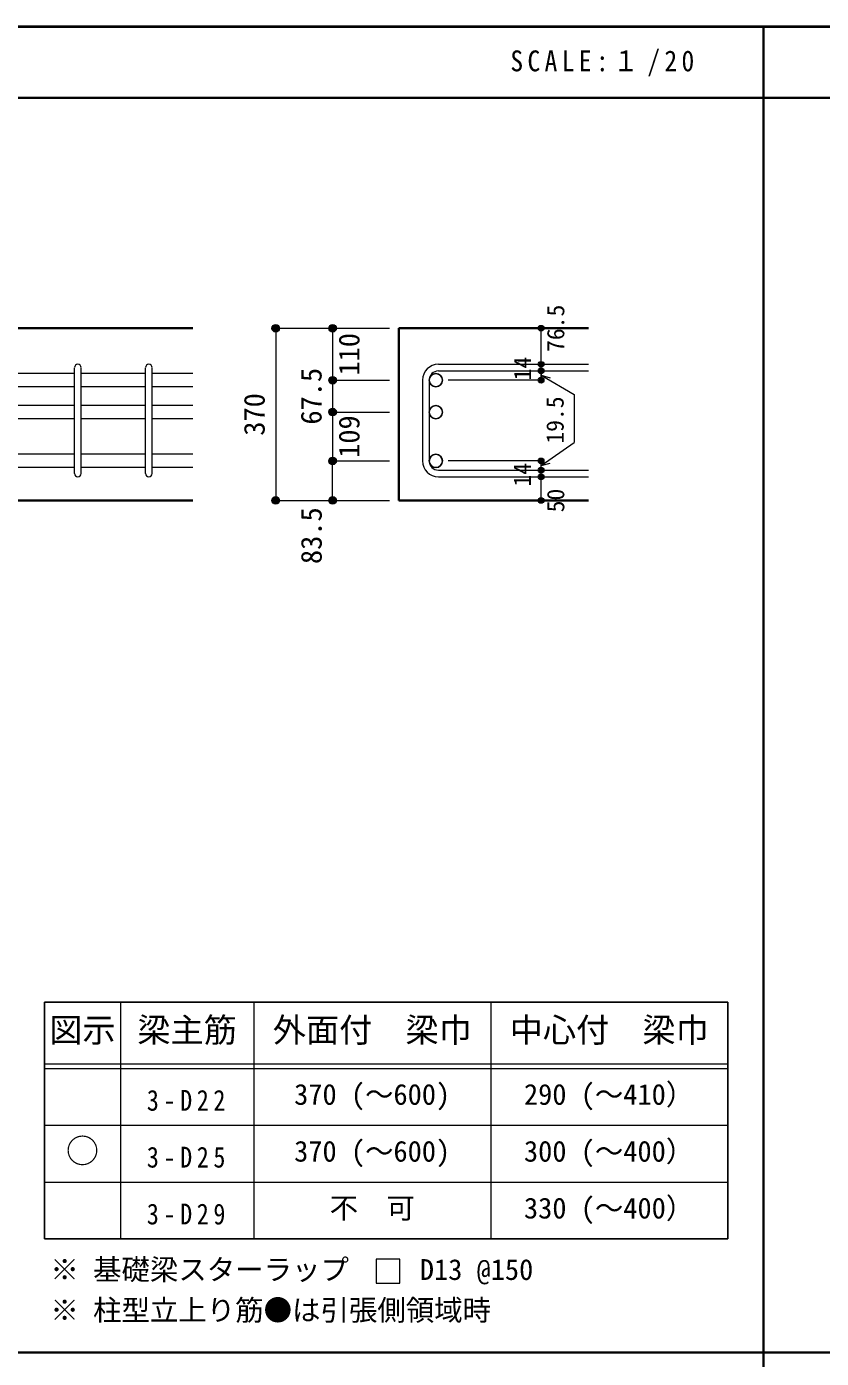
# Model space of a CAD drawing. Units: millimetres at full size, sheet at 1:20; some dimension numbers follow another scale. Extents: x -3982 to 3969, y -2797 to 2801.
# Drawn here: x -2305 to -628, y -10 to 2801 of the extents above; entities that cross this region are included whole.
import ezdxf
from ezdxf.enums import TextEntityAlignment as Align

# ---------------------------------------------------------------- set-up
doc = ezdxf.new("R2010")
doc.units = ezdxf.units.MM
doc.header["$LTSCALE"] = 20
doc.header["$PDMODE"] = 32
doc.header["$PDSIZE"] = 12
for name, color, linetype, lineweight in [('6-1_躯体線', 2, 'Continuous', 35), ('6-5_梁主筋', 7, 'Continuous', 18), ('6-6_S.T.P.', 7, 'Continuous', 18), ('6-7_文字', 7, 'Continuous', 18), ('6-D_寸法', 4, 'Continuous', 9), ('6-E_枠', 7, 'Continuous', 18), ('F-0_枠', 6, 'Continuous', 40)]:
    doc.layers.add(name, color=color, linetype=linetype, lineweight=lineweight)
doc.styles.add('ＭＳ ゴシック', font='')
doc.styles.get('ＭＳ ゴシック').set_extended_font_data('MS Gothic')

msp = doc.modelspace()

# ---------------------------------------------------------------- linework, layer by layer
at = {"layer": '6-1_躯体線'}
for p, q in [((-1953.87, 2164.12), (-3153.87, 2164.12)), ((-1519.2, 2164.12), (-1119.2, 2164.12)), ((-1519.2, 2164.12), (-1519.2, 1800.62)), ((-1953.87, 1800.62), (-2353.87, 1800.62)), ((-1519.2, 1800.62), (-1119.2, 1800.62))]:
    msp.add_line(p, q, dxfattribs=at)
at = {"layer": '6-1_躯体線', "color": 4, "lineweight": 9}
msp.add_lwpolyline([(-1659.2, 2054.51), (-1659.2, 1987.12), (-1659.2, 1884.12)], dxfattribs=at)
at = {"layer": '6-1_躯体線', "color": 7}
for p in [(-1659.2, 2054.51), (-1659.2, 1987.12), (-1659.2, 1884.12)]:
    msp.add_point(p, dxfattribs=at)
at = {"layer": '6-5_梁主筋'}
for p, q in [((-2203.87, 2068.51), (-2339.87, 2068.51)), ((-2053.87, 2068.51), (-2189.87, 2068.51)), ((-1953.87, 2068.51), (-2039.87, 2068.51)), ((-2203.87, 2040.51), (-2339.87, 2040.51)), ((-2053.87, 2040.51), (-2189.87, 2040.51)), ((-1953.87, 2040.51), (-2039.87, 2040.51)), ((-2203.87, 2001.12), (-2339.87, 2001.12)), ((-2053.87, 2001.12), (-2189.87, 2001.12)), ((-1953.87, 2001.12), (-2039.87, 2001.12)), ((-2203.87, 1973.12), (-2339.87, 1973.12)), ((-2053.87, 1973.12), (-2189.87, 1973.12)), ((-1953.87, 1973.12), (-2039.87, 1973.12)), ((-2203.87, 1898.12), (-2339.87, 1898.12)), ((-2053.87, 1898.12), (-2189.87, 1898.12)), ((-1953.87, 1898.12), (-2039.87, 1898.12)), ((-2203.87, 1870.12), (-2339.87, 1870.12)), ((-2053.87, 1870.12), (-2189.87, 1870.12)), ((-1953.87, 1870.12), (-2039.87, 1870.12))]:
    msp.add_line(p, q, dxfattribs=at)
at = {"layer": '6-5_梁主筋', "color": 3, "lineweight": 25}
for centre in [(-1441.2, 2054.51), (-1441.2, 1987.12), (-1441.2, 1884.12)]:
    msp.add_circle(centre, 14, dxfattribs=at)
at = {"layer": '6-6_S.T.P.'}
for p, q in [((-2203.87, 1857.62), (-2203.87, 2080.62)), ((-2189.87, 1857.62), (-2189.87, 2080.62)), ((-2053.87, 1857.62), (-2053.87, 2080.62)), ((-2039.87, 1857.62), (-2039.87, 2080.62)), ((-1435.7, 2088.01), (-1119.2, 2088.01)), ((-1469.2, 2054.51), (-1469.2, 1884.12)), ((-1455.2, 2054.51), (-1455.2, 1884.12)), ((-1435.7, 2074.01), (-1119.2, 2074.01)), ((-1435.7, 1864.62), (-1119.2, 1864.62)), ((-1435.7, 1850.62), (-1119.2, 1850.62))]:
    msp.add_line(p, q, dxfattribs=at)
for centre, radius, start, end in [((-2196.87, 2081.01), 7, 0, 180), ((-2046.87, 2081.01), 7, 0, 180), ((-1435.7, 2054.51), 33.5, 90, 180), ((-1435.7, 2054.51), 19.5, 90, 180), ((-1435.7, 1884.12), 33.5, 180, 270), ((-1435.7, 1884.12), 19.5, 180, 270), ((-2196.87, 1857.62), 7, 180, 0), ((-2046.87, 1857.62), 7, 180, 0)]:
    msp.add_arc(centre, radius, start, end, dxfattribs=at)
at = {"layer": '6-7_文字'}
msp.add_lwpolyline([(-1567.39, 148.89), (-1517.39, 148.89), (-1517.39, 198.89), (-1567.39, 198.89)], close=True, dxfattribs=at)
at = {"layer": '6-D_寸法'}
for p, q in [((-1779.2, 2164.12), (-1659.2, 2164.12)), ((-1779.2, 2164.12), (-1779.2, 1800.62)), ((-1659.2, 2164.12), (-1539.2, 2164.12)), ((-1659.2, 2164.12), (-1659.2, 2054.51)), ((-1219.2, 2088.59), (-1219.2, 2164.12)), ((-1219.2, 2074.01), (-1219.2, 2088.01)), ((-1659.2, 2054.51), (-1539.2, 2054.51)), ((-1659.2, 2054.51), (-1659.2, 1987.12)), ((-1219.2, 2054.51), (-1415.29, 2054.51)), ((-1219.2, 2064.84), (-1199.88, 2059.66)), ((-1219.2, 2064.84), (-1149.14, 2024.39)), ((-1149.14, 2024.39), (-1149.14, 1922.82)), ((-1659.2, 1987.12), (-1539.2, 1987.12)), ((-1659.2, 1987.12), (-1659.2, 1884.12)), ((-1219.2, 1874.37), (-1149.14, 1922.82)), ((-1219.2, 1884.12), (-1415.29, 1884.12)), ((-1219.2, 1864.62), (-1219.2, 1884.12)), ((-1219.2, 1874.37), (-1199.88, 1879.55)), ((-1219.2, 1850.62), (-1219.2, 1864.62)), ((-1219.2, 1800.62), (-1219.2, 1850.62)), ((-1779.2, 1800.62), (-1659.2, 1800.62)), ((-1779.2, 1800.62), (-1669.33, 1800.62)), ((-1659.2, 1800.62), (-1539.2, 1800.62))]:
    msp.add_line(p, q, dxfattribs=at)
for points in [[(-1219.2, 2054.51), (-1219.2, 2074.59), (-1219.2, 2054.51)], [(-1659.2, 1800.62), (-1659.2, 1884.12), (-1539.2, 1884.12)]]:
    msp.add_lwpolyline(points, dxfattribs=at)
for centre, radius in [((-1779.2, 2164.12), 8), ((-1779.2, 2164.12), 7.2), ((-1779.2, 2164.12), 6.4), ((-1779.2, 2164.12), 5.6), ((-1779.2, 2164.12), 4.8), ((-1779.2, 2164.12), 4), ((-1779.2, 2164.12), 3.2), ((-1779.2, 2164.12), 2.4), ((-1779.2, 2164.12), 1.6), ((-1779.2, 2164.12), 0.8), ((-1659.2, 2164.12), 8), ((-1659.2, 2164.12), 7.2), ((-1659.2, 2164.12), 6.4), ((-1659.2, 2164.12), 5.6), ((-1659.2, 2164.12), 4.8), ((-1659.2, 2164.12), 4), ((-1659.2, 2164.12), 3.2), ((-1659.2, 2164.12), 2.4), ((-1659.2, 2164.12), 1.6), ((-1659.2, 2164.12), 0.8), ((-1219.2, 2164.12), 4), ((-1219.2, 2164.12), 3.6), ((-1219.2, 2164.12), 3.2), ((-1219.2, 2164.12), 2.8), ((-1219.2, 2164.12), 2.4), ((-1219.2, 2164.12), 2), ((-1219.2, 2164.12), 1.6), ((-1219.2, 2164.12), 1.2), ((-1219.2, 2164.12), 0.8), ((-1219.2, 2164.12), 0.4), ((-1219.2, 2088.01), 4), ((-1219.2, 2088.01), 3.6), ((-1219.2, 2088.01), 3.2), ((-1219.2, 2088.01), 2.8), ((-1219.2, 2088.01), 2.4), ((-1219.2, 2088.01), 2), ((-1219.2, 2088.01), 1.6), ((-1219.2, 2088.01), 1.2), ((-1219.2, 2088.01), 0.8), ((-1219.2, 2088.01), 0.4), ((-1659.2, 2054.51), 8), ((-1659.2, 2054.51), 7.2), ((-1659.2, 2054.51), 6.4), ((-1659.2, 2054.51), 5.6), ((-1659.2, 2054.51), 4.8), ((-1659.2, 2054.51), 4), ((-1659.2, 2054.51), 3.2), ((-1659.2, 2054.51), 2.4), ((-1659.2, 2054.51), 1.6), ((-1659.2, 2054.51), 0.8), ((-1219.2, 2074.01), 4), ((-1219.2, 2054.51), 4), ((-1219.2, 2074.01), 3.6), ((-1219.2, 2054.51), 3.6), ((-1219.2, 2074.01), 3.2), ((-1219.2, 2054.51), 3.2), ((-1219.2, 2074.01), 2.8), ((-1219.2, 2054.51), 2.8), ((-1219.2, 2074.01), 2.4), ((-1219.2, 2054.51), 2.4), ((-1219.2, 2074.01), 2), ((-1219.2, 2054.51), 2), ((-1219.2, 2074.01), 1.6), ((-1219.2, 2054.51), 1.6), ((-1219.2, 2074.01), 1.2), ((-1219.2, 2054.51), 1.2), ((-1219.2, 2074.01), 0.8), ((-1219.2, 2054.51), 0.8), ((-1219.2, 2074.01), 0.4), ((-1219.2, 2054.51), 0.4), ((-1659.2, 1987.12), 8), ((-1659.2, 1987.12), 7.2), ((-1659.2, 1987.12), 6.4), ((-1659.2, 1987.12), 5.6), ((-1659.2, 1987.12), 4.8), ((-1659.2, 1987.12), 4), ((-1659.2, 1987.12), 3.2), ((-1659.2, 1987.12), 2.4), ((-1659.2, 1987.12), 1.6), ((-1659.2, 1987.12), 0.8), ((-1659.2, 1884.12), 8), ((-1659.2, 1884.12), 7.2), ((-1659.2, 1884.12), 6.4), ((-1659.2, 1884.12), 5.6), ((-1659.2, 1884.12), 4.8), ((-1659.2, 1884.12), 4), ((-1659.2, 1884.12), 3.2), ((-1659.2, 1884.12), 2.4), ((-1659.2, 1884.12), 1.6), ((-1659.2, 1884.12), 0.8), ((-1219.2, 1884.12), 4), ((-1219.2, 1884.12), 3.6), ((-1219.2, 1884.12), 3.2), ((-1219.2, 1884.12), 2.8), ((-1219.2, 1884.12), 2.4), ((-1219.2, 1884.12), 2), ((-1219.2, 1884.12), 1.6), ((-1219.2, 1884.12), 1.2), ((-1219.2, 1884.12), 0.8), ((-1219.2, 1884.12), 0.4), ((-1219.2, 1864.62), 4), ((-1219.2, 1864.62), 3.6), ((-1219.2, 1864.62), 3.2), ((-1219.2, 1864.62), 2.8), ((-1219.2, 1864.62), 2.4), ((-1219.2, 1864.62), 2), ((-1219.2, 1864.62), 1.6), ((-1219.2, 1864.62), 1.2), ((-1219.2, 1864.62), 0.8), ((-1219.2, 1864.62), 0.4), ((-1219.2, 1850.62), 4), ((-1219.2, 1850.62), 3.6), ((-1219.2, 1850.62), 3.2), ((-1219.2, 1850.62), 2.8), ((-1219.2, 1850.62), 2.4), ((-1219.2, 1850.62), 2), ((-1219.2, 1850.62), 1.6), ((-1219.2, 1850.62), 1.2), ((-1219.2, 1850.62), 0.8), ((-1219.2, 1850.62), 0.4), ((-1779.2, 1800.62), 8), ((-1779.2, 1800.62), 7.2), ((-1779.2, 1800.62), 6.4), ((-1779.2, 1800.62), 5.6), ((-1779.2, 1800.62), 4.8), ((-1779.2, 1800.62), 4), ((-1779.2, 1800.62), 3.2), ((-1779.2, 1800.62), 2.4), ((-1779.2, 1800.62), 1.6), ((-1779.2, 1800.62), 0.8), ((-1659.2, 1800.62), 8), ((-1659.2, 1800.62), 7.2), ((-1659.2, 1800.62), 6.4), ((-1659.2, 1800.62), 5.6), ((-1659.2, 1800.62), 4.8), ((-1659.2, 1800.62), 4), ((-1659.2, 1800.62), 3.2), ((-1659.2, 1800.62), 2.4), ((-1659.2, 1800.62), 1.6), ((-1659.2, 1800.62), 0.8), ((-1219.2, 1800.62), 4), ((-1219.2, 1800.62), 3.6), ((-1219.2, 1800.62), 3.2), ((-1219.2, 1800.62), 2.8), ((-1219.2, 1800.62), 2.4), ((-1219.2, 1800.62), 2), ((-1219.2, 1800.62), 1.6), ((-1219.2, 1800.62), 1.2), ((-1219.2, 1800.62), 0.8), ((-1219.2, 1800.62), 0.4)]:
    msp.add_circle(centre, radius, dxfattribs=at)
at = {"layer": '6-D_寸法', "color": 7}
for p in [(-1779.2, 2164.12), (-1659.2, 2164.12), (-1219.2, 2164.12), (-1219.2, 2088.01), (-1659.2, 2054.51), (-1219.2, 2074.01), (-1219.2, 2054.51), (-1659.2, 1987.12), (-1659.2, 1884.12), (-1219.2, 1884.12), (-1219.2, 1864.62), (-1219.2, 1850.62), (-1779.2, 1800.62), (-1659.2, 1800.62), (-1219.2, 1800.62)]:
    msp.add_point(p, dxfattribs=at)
at = {"layer": '6-E_枠', "color": 3, "lineweight": 25}
for p, q in [((-2267.02, 741.85), (-2267.02, 241.85)), ((-2267.02, 741.85), (-825.33, 741.85)), ((-825.33, 741.85), (-825.33, 241.85)), ((-2267.02, 241.85), (-825.33, 241.85))]:
    msp.add_line(p, q, dxfattribs=at)
at = {"layer": '6-E_枠'}
for p, q in [((-2107.02, 741.85), (-2107.02, 241.85)), ((-1825.33, 741.85), (-1825.33, 241.85)), ((-1325.33, 741.85), (-1325.33, 241.85)), ((-2267.02, 611.85), (-825.33, 611.85)), ((-2267.02, 601.85), (-825.33, 601.85)), ((-2267.02, 481.85), (-825.33, 481.85)), ((-2267.02, 361.85), (-825.33, 361.85))]:
    msp.add_line(p, q, dxfattribs=at)
at = {"layer": 'F-0_枠'}
msp.add_line((-3981.92, 2800.77), (3969.4, 2800.77), dxfattribs=at)
at = {"layer": 'F-0_枠', "color": 2, "lineweight": 35}
for p, q in [((-749.76, 2800.77), (-749.76, -2796.83)), ((-3981.92, 2650.77), (2482.4, 2650.77)), ((2482.4, 1.97), (-3981.92, 1.97))]:
    msp.add_line(p, q, dxfattribs=at)

# ---------------------------------------------------------------- texts
at = {"layer": '6-7_文字', "color": 2, "style": 'ＭＳ ゴシック'}
for s, p in [('図示', (-2257.02, 641.85)), ('梁主筋', (-2071.17, 641.85)), ('外面付\u3000梁巾', (-1785.33, 641.85)), ('中心付\u3000梁巾', (-1285.33, 641.85)), ('○', (-2222.02, 386.85))]:
    msp.add_text(s, height=51.32, dxfattribs=at).set_placement(p, align=Align.BOTTOM_LEFT)
at = {"layer": '6-7_文字', "style": 'ＭＳ ゴシック'}
for s, p in [('370 (～600)', (-1740.33, 511.85)), ('290 (～410）', (-1255.33, 511.85)), ('370 (～600)', (-1740.33, 391.85)), ('300 (～400）', (-1255.33, 391.85)), ('不\u3000可', (-1665.33, 271.85)), ('330 (～400）', (-1255.33, 271.85)), ('※ 基礎梁スターラップ     D13 @150', (-2254.64, 142.13)), ('※ 柱型立上り筋●は引張側領域時', (-2254.64, 56.45))]:
    msp.add_text(s, height=43.99, dxfattribs=at).set_placement(p, align=Align.BOTTOM_LEFT)
at = {"layer": '6-7_文字', "color": 2, "insert": (-1283.99, 2695.77), "char_height": 43.99, "attachment_point": 7, "style": 'ＭＳ ゴシック'}
msp.add_mtext('\\T1.34;\\W0.9;SCALE:１/20', dxfattribs=at)
at = {"layer": '6-7_文字', "char_height": 43.99, "attachment_point": 7, "style": 'ＭＳ ゴシック'}
for s, insert in [('\\T1.38;\\W0.85;3-D22', (-2051.17, 511.85)), ('\\T1.38;\\W0.85;3-D25', (-2051.17, 391.85)), ('\\T1.38;\\W0.85;3-D29', (-2051.17, 271.85))]:
    msp.add_mtext(s, dxfattribs=dict(at, insert=insert))
at = {"layer": '6-D_寸法', "style": 'ＭＳ ゴシック'}
for s, height, p in [('76.5', 36.66, (-1159.2, 2114.12)), ('110', 43.99, (-1589.2, 2064.31)), ('14', 36.66, (-1229.2, 2054.12)), ('67.5', 43.99, (-1669.2, 1960.82)), ('370', 43.99, (-1789.2, 1937.37)), ('19.5', 36.66, (-1160.57, 1920.51)), ('109', 43.99, (-1589.2, 1890.62)), ('14', 36.66, (-1229.59, 1829.94)), ('50', 36.66, (-1159.2, 1775.62)), ('83.5', 43.99, (-1668.89, 1666.46))]:
    msp.add_text(s, height=height, rotation=90, dxfattribs=at).set_placement(p, align=Align.BOTTOM_LEFT)

doc.saveas('drawing.dxf')
